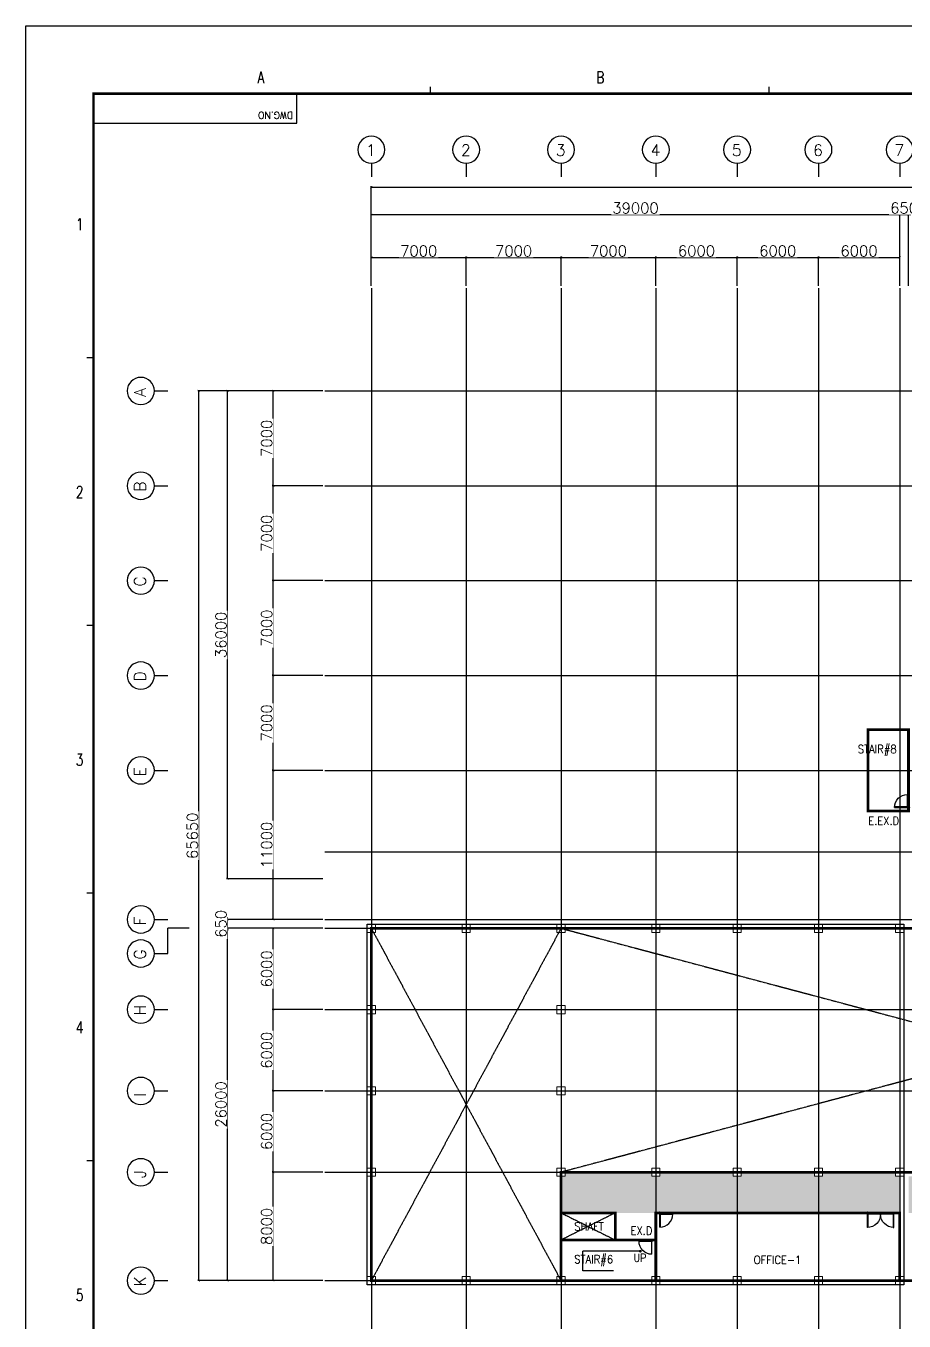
# Model space of a CAD drawing. Header units: millimetres. Extents: x -232466 to 860779, y -177975 to 311634.
# Drawn here: x 632621 to 697444, y 43072 to 138640 of the extents above; entities that cross this region are included whole.
import ezdxf
from ezdxf.enums import TextEntityAlignment as Align

# ---------------------------------------------------------------- set-up
doc = ezdxf.new("R2010")
doc.units = ezdxf.units.MM
doc.linetypes.add('AXES', pattern=[50.8, 31.75, -6.35, 6.35, -6.35])
doc.linetypes.add('CENTER', pattern=[2, 1.25, -0.25, 0.25, -0.25])
for name, color, linetype, lineweight in [('0 외형선', 3, 'Continuous', 25), ('COLUMN', 2, 'Continuous', 9), ('TEXT', 7, 'Continuous', 15), ('WALL', 7, 'Continuous', 9)]:
    doc.layers.add(name, color=color, linetype=linetype, lineweight=lineweight)
for name, color, linetype in [('Center Line', 1, 'CENTER'), ('dim', 7, 'Continuous'), ('DOOR', 4, 'Continuous'), ('G', 3, 'Continuous'), ('LED', 7, 'Continuous'), ('SYM', 7, 'Continuous'), ('TITLEBOX', 7, 'Continuous')]:
    doc.layers.add(name, color=color, linetype=linetype)
doc.styles.add('ROMAND', font='romand')
doc.styles.add('RomanS', font='romans.shx')
doc.styles.add('TBOX', font='romans.shx')
doc.dimstyles.new('HYUNDAI', dxfattribs={"dimscale": 120, "dimtxt": 3, "dimasz": 3, "dimexe": 1, "dimexo": 2, "dimgap": 1, "dimtad": 1, "dimdec": 0, "dimdsep": 46, "dimtxsty": 'RomanS', "dimcen": 0, "dimclrd": 256, "dimclre": 256, "dimclrt": 3, "dimadec": 0, "dimazin": 0, "dimtfac": 1, "dimtdec": 0, "dimtix": 1, "dimtmove": 2, "dimatfit": 3, "dimfxl": 1, "dimtvp": 1, "dimtolj": 1, "dimarcsym": 0})

# ---------------------------------------------------------------- blocks, each defined once
blk = doc.blocks.new('_ArchTick')
at = {"color": 0, "linetype": 'ByBlock', "const_width": 0.15}
blk.add_lwpolyline([(-0.5, -0.5), (0.5, 0.5)], dxfattribs=at)
blk = doc.blocks.new('*D449')
at = {"layer": 'Defpoints', "color": 0}
for p in [(645386, 111707), (654698, 111707), (654698, 46057)]:
    blk.add_point(p, dxfattribs=at)
at = {"layer": 'dim', "lineweight": -2}
for p, q in [((654538, 111707), (645306, 111707)), ((645386, 46057), (645386, 111707)), ((654538, 46057), (645306, 46057))]:
    blk.add_line(p, q, dxfattribs=at)
at = {"layer": 'dim', "lineweight": -2, "xscale": 160, "yscale": 160, "zscale": 160}
for p, rotation in [((645386, 111707), 90), ((645386, 46057), 270)]:
    blk.add_blockref('_ArchTick', p, dxfattribs=dict(at, rotation=rotation))
at = {"layer": 'dim', "color": 0, "insert": (644906, 78882), "char_height": 800, "attachment_point": 5, "rotation": 90, "style": 'RomanS', "bg_fill": 3, "box_fill_scale": 1.1, "bg_fill_color": 257, "bg_fill_transparency": 0}
blk.add_mtext('\\A1;65650', dxfattribs=at)
blk = doc.blocks.new('*D450')
at = {"layer": 'Defpoints', "color": 0}
for p in [(647498, 111707), (654698, 111707), (654698, 75707)]:
    blk.add_point(p, dxfattribs=at)
at = {"layer": 'dim', "lineweight": -2}
for p, q in [((654538, 111707), (647418, 111707)), ((647498, 75707), (647498, 111707)), ((654538, 75707), (647418, 75707))]:
    blk.add_line(p, q, dxfattribs=at)
at = {"layer": 'dim', "lineweight": -2, "xscale": 160, "yscale": 160, "zscale": 160}
for p, rotation in [((647498, 111707), 90), ((647498, 75707), 270)]:
    blk.add_blockref('_ArchTick', p, dxfattribs=dict(at, rotation=rotation))
at = {"layer": 'dim', "color": 0, "insert": (647018, 93707), "char_height": 800, "attachment_point": 5, "rotation": 90, "style": 'RomanS', "bg_fill": 3, "box_fill_scale": 1.1, "bg_fill_color": 257, "bg_fill_transparency": 0}
blk.add_mtext('\\A1;36000', dxfattribs=at)
blk = doc.blocks.new('*D451')
at = {"layer": 'Defpoints', "color": 0}
for p in [(665119, 121556), (658119, 119293), (665119, 119293)]:
    blk.add_point(p, dxfattribs=at)
at = {"layer": 'dim', "lineweight": -2}
for p, q in [((658119, 119453), (658119, 121636)), ((658119, 121556), (665119, 121556)), ((665119, 119453), (665119, 121636))]:
    blk.add_line(p, q, dxfattribs=at)
at = {"layer": 'dim', "lineweight": -2, "xscale": 160, "yscale": 160, "zscale": 160, "rotation": 180}
blk.add_blockref('_ArchTick', (658119, 121556), dxfattribs=at)
at = {"layer": 'dim', "lineweight": -2, "xscale": 160, "yscale": 160, "zscale": 160}
blk.add_blockref('_ArchTick', (665119, 121556), dxfattribs=at)
at = {"layer": 'dim', "color": 0, "insert": (661619, 122036), "char_height": 800, "attachment_point": 5, "style": 'RomanS', "bg_fill": 3, "box_fill_scale": 1.1, "bg_fill_color": 257, "bg_fill_transparency": 0}
blk.add_mtext('\\A1;\\H0.025x;\\H40x;7000', dxfattribs=at)
blk = doc.blocks.new('주열')
at = {"layer": 'SYM'}
blk.add_line((0, 600), (0, 0), dxfattribs=at)
blk.add_circle((0, 1200), 600, dxfattribs=at)
blk = doc.blocks.new('*D452')
at = {"layer": 'Defpoints', "color": 0}
for p in [(798419, 126737), (658119, 119293), (798419, 119293)]:
    blk.add_point(p, dxfattribs=at)
at = {"layer": 'dim', "lineweight": -2}
for p, q in [((658119, 119453), (658119, 126817)), ((658119, 126737), (798419, 126737)), ((798419, 119453), (798419, 126817))]:
    blk.add_line(p, q, dxfattribs=at)
at = {"layer": 'dim', "lineweight": -2, "xscale": 160, "yscale": 160, "zscale": 160, "rotation": 180}
blk.add_blockref('_ArchTick', (658119, 126737), dxfattribs=at)
at = {"layer": 'dim', "lineweight": -2, "xscale": 160, "yscale": 160, "zscale": 160}
blk.add_blockref('_ArchTick', (798419, 126737), dxfattribs=at)
at = {"layer": 'dim', "color": 0, "insert": (728269, 127217), "char_height": 800, "attachment_point": 5, "style": 'RomanS', "bg_fill": 3, "box_fill_scale": 1.1, "bg_fill_color": 257, "bg_fill_transparency": 0}
blk.add_mtext('\\A1;140300', dxfattribs=at)
blk = doc.blocks.new('*D453')
at = {"layer": 'Defpoints', "color": 0}
for p in [(697119, 124719), (658119, 119293), (697119, 119293)]:
    blk.add_point(p, dxfattribs=at)
at = {"layer": 'dim', "lineweight": -2}
for p, q in [((658119, 119453), (658119, 124799)), ((658119, 124719), (697119, 124719)), ((697119, 119453), (697119, 124799))]:
    blk.add_line(p, q, dxfattribs=at)
at = {"layer": 'dim', "lineweight": -2, "xscale": 160, "yscale": 160, "zscale": 160, "rotation": 180}
blk.add_blockref('_ArchTick', (658119, 124719), dxfattribs=at)
at = {"layer": 'dim', "lineweight": -2, "xscale": 160, "yscale": 160, "zscale": 160}
blk.add_blockref('_ArchTick', (697119, 124719), dxfattribs=at)
at = {"layer": 'dim', "color": 0, "insert": (677619, 125199), "char_height": 800, "attachment_point": 5, "style": 'RomanS', "bg_fill": 3, "box_fill_scale": 1.1, "bg_fill_color": 257, "bg_fill_transparency": 0}
blk.add_mtext('\\A1;39000', dxfattribs=at)
blk = doc.blocks.new('*D454')
at = {"layer": 'Defpoints', "color": 0}
for p in [(647498, 72057), (654698, 72057), (654698, 46057)]:
    blk.add_point(p, dxfattribs=at)
at = {"layer": 'dim', "lineweight": -2}
for p, q in [((654538, 72057), (647418, 72057)), ((647498, 46057), (647498, 72057)), ((654538, 46057), (647418, 46057))]:
    blk.add_line(p, q, dxfattribs=at)
at = {"layer": 'dim', "lineweight": -2, "xscale": 160, "yscale": 160, "zscale": 160}
for p, rotation in [((647498, 72057), 90), ((647498, 46057), 270)]:
    blk.add_blockref('_ArchTick', p, dxfattribs=dict(at, rotation=rotation))
at = {"layer": 'dim', "color": 0, "insert": (647018, 59057), "char_height": 800, "attachment_point": 5, "rotation": 90, "style": 'RomanS', "bg_fill": 3, "box_fill_scale": 1.1, "bg_fill_color": 257, "bg_fill_transparency": 0}
blk.add_mtext('\\A1;26000', dxfattribs=at)
blk = doc.blocks.new('*D455')
at = {"layer": 'Defpoints', "color": 0}
for p in [(650879, 111707), (654698, 111707), (654698, 104707)]:
    blk.add_point(p, dxfattribs=at)
at = {"layer": 'dim', "lineweight": -2}
for p, q in [((654538, 111707), (650799, 111707)), ((650879, 104707), (650879, 111707)), ((654538, 104707), (650799, 104707))]:
    blk.add_line(p, q, dxfattribs=at)
at = {"layer": 'dim', "lineweight": -2, "xscale": 160, "yscale": 160, "zscale": 160}
for p, rotation in [((650879, 111707), 90), ((650879, 104707), 270)]:
    blk.add_blockref('_ArchTick', p, dxfattribs=dict(at, rotation=rotation))
at = {"layer": 'dim', "color": 0, "insert": (650399, 108207), "char_height": 800, "attachment_point": 5, "rotation": 90, "style": 'RomanS', "bg_fill": 3, "box_fill_scale": 1.1, "bg_fill_color": 257, "bg_fill_transparency": 0}
blk.add_mtext('\\A1;7000', dxfattribs=at)
blk = doc.blocks.new('*D456')
at = {"layer": 'Defpoints', "color": 0}
for p in [(650879, 104707), (654698, 104707), (654698, 97707)]:
    blk.add_point(p, dxfattribs=at)
at = {"layer": 'dim', "lineweight": -2}
for p, q in [((654538, 104707), (650799, 104707)), ((650879, 97707), (650879, 104707)), ((654538, 97707), (650799, 97707))]:
    blk.add_line(p, q, dxfattribs=at)
at = {"layer": 'dim', "lineweight": -2, "xscale": 160, "yscale": 160, "zscale": 160}
for p, rotation in [((650879, 104707), 90), ((650879, 97707), 270)]:
    blk.add_blockref('_ArchTick', p, dxfattribs=dict(at, rotation=rotation))
at = {"layer": 'dim', "color": 0, "insert": (650399, 101207), "char_height": 800, "attachment_point": 5, "rotation": 90, "style": 'RomanS', "bg_fill": 3, "box_fill_scale": 1.1, "bg_fill_color": 257, "bg_fill_transparency": 0}
blk.add_mtext('\\A1;7000', dxfattribs=at)
blk = doc.blocks.new('*D457')
at = {"layer": 'Defpoints', "color": 0}
for p in [(650879, 97707), (654698, 97707), (654698, 90707)]:
    blk.add_point(p, dxfattribs=at)
at = {"layer": 'dim', "lineweight": -2}
for p, q in [((654538, 97707), (650799, 97707)), ((650879, 90707), (650879, 97707)), ((654538, 90707), (650799, 90707))]:
    blk.add_line(p, q, dxfattribs=at)
at = {"layer": 'dim', "lineweight": -2, "xscale": 160, "yscale": 160, "zscale": 160}
for p, rotation in [((650879, 97707), 90), ((650879, 90707), 270)]:
    blk.add_blockref('_ArchTick', p, dxfattribs=dict(at, rotation=rotation))
at = {"layer": 'dim', "color": 0, "insert": (650399, 94207), "char_height": 800, "attachment_point": 5, "rotation": 90, "style": 'RomanS', "bg_fill": 3, "box_fill_scale": 1.1, "bg_fill_color": 257, "bg_fill_transparency": 0}
blk.add_mtext('\\A1;7000', dxfattribs=at)
blk = doc.blocks.new('*D458')
at = {"layer": 'Defpoints', "color": 0}
for p in [(650879, 90707), (654698, 90707), (654698, 83707)]:
    blk.add_point(p, dxfattribs=at)
at = {"layer": 'dim', "lineweight": -2}
for p, q in [((654538, 90707), (650799, 90707)), ((650879, 83707), (650879, 90707)), ((654538, 83707), (650799, 83707))]:
    blk.add_line(p, q, dxfattribs=at)
at = {"layer": 'dim', "lineweight": -2, "xscale": 160, "yscale": 160, "zscale": 160}
for p, rotation in [((650879, 90707), 90), ((650879, 83707), 270)]:
    blk.add_blockref('_ArchTick', p, dxfattribs=dict(at, rotation=rotation))
at = {"layer": 'dim', "color": 0, "insert": (650399, 87207), "char_height": 800, "attachment_point": 5, "rotation": 90, "style": 'RomanS', "bg_fill": 3, "box_fill_scale": 1.1, "bg_fill_color": 257, "bg_fill_transparency": 0}
blk.add_mtext('\\A1;7000', dxfattribs=at)
blk = doc.blocks.new('*D459')
at = {"layer": 'Defpoints', "color": 0}
for p in [(672119, 121556), (665119, 119293), (672119, 119293)]:
    blk.add_point(p, dxfattribs=at)
at = {"layer": 'dim', "lineweight": -2}
for p, q in [((665119, 119453), (665119, 121636)), ((665119, 121556), (672119, 121556)), ((672119, 119453), (672119, 121636))]:
    blk.add_line(p, q, dxfattribs=at)
at = {"layer": 'dim', "lineweight": -2, "xscale": 160, "yscale": 160, "zscale": 160, "rotation": 180}
blk.add_blockref('_ArchTick', (665119, 121556), dxfattribs=at)
at = {"layer": 'dim', "lineweight": -2, "xscale": 160, "yscale": 160, "zscale": 160}
blk.add_blockref('_ArchTick', (672119, 121556), dxfattribs=at)
at = {"layer": 'dim', "color": 0, "insert": (668619, 122036), "char_height": 800, "attachment_point": 5, "style": 'RomanS', "bg_fill": 3, "box_fill_scale": 1.1, "bg_fill_color": 257, "bg_fill_transparency": 0}
blk.add_mtext('\\A1;\\H0.025x;\\H40x;7000', dxfattribs=at)
blk = doc.blocks.new('*D460')
at = {"layer": 'Defpoints', "color": 0}
for p in [(679119, 121556), (672119, 119293), (679119, 119293)]:
    blk.add_point(p, dxfattribs=at)
at = {"layer": 'dim', "lineweight": -2}
for p, q in [((672119, 119453), (672119, 121636)), ((672119, 121556), (679119, 121556)), ((679119, 119453), (679119, 121636))]:
    blk.add_line(p, q, dxfattribs=at)
at = {"layer": 'dim', "lineweight": -2, "xscale": 160, "yscale": 160, "zscale": 160, "rotation": 180}
blk.add_blockref('_ArchTick', (672119, 121556), dxfattribs=at)
at = {"layer": 'dim', "lineweight": -2, "xscale": 160, "yscale": 160, "zscale": 160}
blk.add_blockref('_ArchTick', (679119, 121556), dxfattribs=at)
at = {"layer": 'dim', "color": 0, "insert": (675619, 122036), "char_height": 800, "attachment_point": 5, "style": 'RomanS', "bg_fill": 3, "box_fill_scale": 1.1, "bg_fill_color": 257, "bg_fill_transparency": 0}
blk.add_mtext('\\A1;\\H0.025x;\\H40x;7000', dxfattribs=at)
blk = doc.blocks.new('*D461')
at = {"layer": 'Defpoints', "color": 0}
for p in [(685119, 121556), (679119, 119293), (685119, 119293)]:
    blk.add_point(p, dxfattribs=at)
at = {"layer": 'dim', "lineweight": -2}
for p, q in [((679119, 119453), (679119, 121636)), ((679119, 121556), (685119, 121556)), ((685119, 119453), (685119, 121636))]:
    blk.add_line(p, q, dxfattribs=at)
at = {"layer": 'dim', "lineweight": -2, "xscale": 160, "yscale": 160, "zscale": 160, "rotation": 180}
blk.add_blockref('_ArchTick', (679119, 121556), dxfattribs=at)
at = {"layer": 'dim', "lineweight": -2, "xscale": 160, "yscale": 160, "zscale": 160}
blk.add_blockref('_ArchTick', (685119, 121556), dxfattribs=at)
at = {"layer": 'dim', "color": 0, "insert": (682119, 122036), "char_height": 800, "attachment_point": 5, "style": 'RomanS', "bg_fill": 3, "box_fill_scale": 1.1, "bg_fill_color": 257, "bg_fill_transparency": 0}
blk.add_mtext('\\A1;\\H0.025x;\\H40x;6000', dxfattribs=at)
blk = doc.blocks.new('*D462')
at = {"layer": 'Defpoints', "color": 0}
for p in [(691119, 121556), (685119, 119293), (691119, 119293)]:
    blk.add_point(p, dxfattribs=at)
at = {"layer": 'dim', "lineweight": -2}
for p, q in [((685119, 119453), (685119, 121636)), ((685119, 121556), (691119, 121556)), ((691119, 119453), (691119, 121636))]:
    blk.add_line(p, q, dxfattribs=at)
at = {"layer": 'dim', "lineweight": -2, "xscale": 160, "yscale": 160, "zscale": 160, "rotation": 180}
blk.add_blockref('_ArchTick', (685119, 121556), dxfattribs=at)
at = {"layer": 'dim', "lineweight": -2, "xscale": 160, "yscale": 160, "zscale": 160}
blk.add_blockref('_ArchTick', (691119, 121556), dxfattribs=at)
at = {"layer": 'dim', "color": 0, "insert": (688119, 122036), "char_height": 800, "attachment_point": 5, "style": 'RomanS', "bg_fill": 3, "box_fill_scale": 1.1, "bg_fill_color": 257, "bg_fill_transparency": 0}
blk.add_mtext('\\A1;\\H0.025x;\\H40x;6000', dxfattribs=at)
blk = doc.blocks.new('*D463')
at = {"layer": 'Defpoints', "color": 0}
for p in [(697119, 121556), (691119, 119293), (697119, 119293)]:
    blk.add_point(p, dxfattribs=at)
at = {"layer": 'dim', "lineweight": -2}
for p, q in [((691119, 119453), (691119, 121636)), ((691119, 121556), (697119, 121556)), ((697119, 119453), (697119, 121636))]:
    blk.add_line(p, q, dxfattribs=at)
at = {"layer": 'dim', "lineweight": -2, "xscale": 160, "yscale": 160, "zscale": 160, "rotation": 180}
blk.add_blockref('_ArchTick', (691119, 121556), dxfattribs=at)
at = {"layer": 'dim', "lineweight": -2, "xscale": 160, "yscale": 160, "zscale": 160}
blk.add_blockref('_ArchTick', (697119, 121556), dxfattribs=at)
at = {"layer": 'dim', "color": 0, "insert": (694119, 122036), "char_height": 800, "attachment_point": 5, "style": 'RomanS', "bg_fill": 3, "box_fill_scale": 1.1, "bg_fill_color": 257, "bg_fill_transparency": 0}
blk.add_mtext('\\A1;\\H0.025x;\\H40x;6000', dxfattribs=at)
blk = doc.blocks.new('*D464')
at = {"layer": 'Defpoints', "color": 0}
for p in [(697119, 119293), (697769, 119293)]:
    blk.add_point(p, dxfattribs=at)
at = {"layer": 'dim', "lineweight": -2}
for p, q in [((697119, 124719), (696959, 124719)), ((697119, 119453), (697119, 124799)), ((697119, 124719), (697769, 124719)), ((697769, 119453), (697769, 124799)), ((697769, 124719), (697929, 124719))]:
    blk.add_line(p, q, dxfattribs=at)
at = {"layer": 'dim', "lineweight": -2, "xscale": 160, "yscale": 160, "zscale": 160}
blk.add_blockref('_ArchTick', (697119, 124719), dxfattribs=at)
at = {"layer": 'dim', "lineweight": -2, "xscale": 160, "yscale": 160, "zscale": 160, "rotation": 180}
blk.add_blockref('_ArchTick', (697769, 124719), dxfattribs=at)
at = {"layer": 'dim', "color": 0, "insert": (697444, 125199), "char_height": 800, "attachment_point": 5, "style": 'RomanS', "bg_fill": 3, "box_fill_scale": 1.1, "bg_fill_color": 257, "bg_fill_transparency": 0}
blk.add_mtext('\\A1;650', dxfattribs=at)
at = {"layer": 'Defpoints', "color": 0}
blk.add_point((697769, 124719), dxfattribs=at)
blk = doc.blocks.new('*D509')
at = {"layer": 'Defpoints', "color": 0}
for p in [(654698, 72707), (654698, 72057)]:
    blk.add_point(p, dxfattribs=at)
at = {"layer": 'dim', "lineweight": -2}
for p, q in [((654538, 72707), (647418, 72707)), ((647498, 72707), (647498, 72867)), ((647498, 72057), (647498, 72707)), ((654538, 72057), (647418, 72057)), ((647498, 72057), (647498, 71897))]:
    blk.add_line(p, q, dxfattribs=at)
at = {"layer": 'dim', "lineweight": -2, "xscale": 160, "yscale": 160, "zscale": 160}
for p, rotation in [((647498, 72707), 270), ((647498, 72057), 90)]:
    blk.add_blockref('_ArchTick', p, dxfattribs=dict(at, rotation=rotation))
at = {"layer": 'dim', "color": 0, "insert": (647018, 72382), "char_height": 800, "attachment_point": 5, "rotation": 90, "style": 'RomanS', "bg_fill": 3, "box_fill_scale": 1.1, "bg_fill_color": 257, "bg_fill_transparency": 0}
blk.add_mtext('\\A1;650', dxfattribs=at)
at = {"layer": 'Defpoints', "color": 0}
blk.add_point((647498, 72707), dxfattribs=at)
blk = doc.blocks.new('*D510')
at = {"layer": 'Defpoints', "color": 0}
for p in [(650879, 83707), (654698, 83707), (654698, 72707)]:
    blk.add_point(p, dxfattribs=at)
at = {"layer": 'dim', "lineweight": -2}
for p, q in [((654538, 83707), (650799, 83707)), ((650879, 72707), (650879, 83707)), ((654538, 72707), (650799, 72707))]:
    blk.add_line(p, q, dxfattribs=at)
at = {"layer": 'dim', "lineweight": -2, "xscale": 160, "yscale": 160, "zscale": 160}
for p, rotation in [((650879, 83707), 90), ((650879, 72707), 270)]:
    blk.add_blockref('_ArchTick', p, dxfattribs=dict(at, rotation=rotation))
at = {"layer": 'dim', "color": 0, "insert": (650399, 78207), "char_height": 800, "attachment_point": 5, "rotation": 90, "style": 'RomanS', "bg_fill": 3, "box_fill_scale": 1.1, "bg_fill_color": 257, "bg_fill_transparency": 0}
blk.add_mtext('\\A1;11000', dxfattribs=at)
blk = doc.blocks.new('*D511')
at = {"layer": 'Defpoints', "color": 0}
for p in [(650879, 72057), (654698, 72057), (654698, 66057)]:
    blk.add_point(p, dxfattribs=at)
at = {"layer": 'dim', "lineweight": -2}
for p, q in [((654538, 72057), (650799, 72057)), ((650879, 66057), (650879, 72057)), ((654538, 66057), (650799, 66057))]:
    blk.add_line(p, q, dxfattribs=at)
at = {"layer": 'dim', "lineweight": -2, "xscale": 160, "yscale": 160, "zscale": 160}
for p, rotation in [((650879, 72057), 90), ((650879, 66057), 270)]:
    blk.add_blockref('_ArchTick', p, dxfattribs=dict(at, rotation=rotation))
at = {"layer": 'dim', "color": 0, "insert": (650399, 69057), "char_height": 800, "attachment_point": 5, "rotation": 90, "style": 'RomanS', "bg_fill": 3, "box_fill_scale": 1.1, "bg_fill_color": 257, "bg_fill_transparency": 0}
blk.add_mtext('\\A1;6000', dxfattribs=at)
blk = doc.blocks.new('*D512')
at = {"layer": 'Defpoints', "color": 0}
for p in [(650879, 66057), (654698, 66057), (654698, 60057)]:
    blk.add_point(p, dxfattribs=at)
at = {"layer": 'dim', "lineweight": -2}
for p, q in [((654538, 66057), (650799, 66057)), ((650879, 60057), (650879, 66057)), ((654538, 60057), (650799, 60057))]:
    blk.add_line(p, q, dxfattribs=at)
at = {"layer": 'dim', "lineweight": -2, "xscale": 160, "yscale": 160, "zscale": 160}
for p, rotation in [((650879, 66057), 90), ((650879, 60057), 270)]:
    blk.add_blockref('_ArchTick', p, dxfattribs=dict(at, rotation=rotation))
at = {"layer": 'dim', "color": 0, "insert": (650399, 63057), "char_height": 800, "attachment_point": 5, "rotation": 90, "style": 'RomanS', "bg_fill": 3, "box_fill_scale": 1.1, "bg_fill_color": 257, "bg_fill_transparency": 0}
blk.add_mtext('\\A1;6000', dxfattribs=at)
blk = doc.blocks.new('*D513')
at = {"layer": 'Defpoints', "color": 0}
for p in [(650879, 60057), (654698, 60057), (654698, 54057)]:
    blk.add_point(p, dxfattribs=at)
at = {"layer": 'dim', "lineweight": -2}
for p, q in [((654538, 60057), (650799, 60057)), ((650879, 54057), (650879, 60057)), ((654538, 54057), (650799, 54057))]:
    blk.add_line(p, q, dxfattribs=at)
at = {"layer": 'dim', "lineweight": -2, "xscale": 160, "yscale": 160, "zscale": 160}
for p, rotation in [((650879, 60057), 90), ((650879, 54057), 270)]:
    blk.add_blockref('_ArchTick', p, dxfattribs=dict(at, rotation=rotation))
at = {"layer": 'dim', "color": 0, "insert": (650399, 57057), "char_height": 800, "attachment_point": 5, "rotation": 90, "style": 'RomanS', "bg_fill": 3, "box_fill_scale": 1.1, "bg_fill_color": 257, "bg_fill_transparency": 0}
blk.add_mtext('\\A1;6000', dxfattribs=at)
blk = doc.blocks.new('*D514')
at = {"layer": 'Defpoints', "color": 0}
for p in [(650879, 54057), (654698, 54057), (654698, 46057)]:
    blk.add_point(p, dxfattribs=at)
at = {"layer": 'dim', "lineweight": -2}
for p, q in [((654538, 54057), (650799, 54057)), ((650879, 46057), (650879, 54057)), ((654538, 46057), (650799, 46057))]:
    blk.add_line(p, q, dxfattribs=at)
at = {"layer": 'dim', "lineweight": -2, "xscale": 160, "yscale": 160, "zscale": 160}
for p, rotation in [((650879, 54057), 90), ((650879, 46057), 270)]:
    blk.add_blockref('_ArchTick', p, dxfattribs=dict(at, rotation=rotation))
at = {"layer": 'dim', "color": 0, "insert": (650399, 50057), "char_height": 800, "attachment_point": 5, "rotation": 90, "style": 'RomanS', "bg_fill": 3, "box_fill_scale": 1.1, "bg_fill_color": 257, "bg_fill_transparency": 0}
blk.add_mtext('\\A1;8000', dxfattribs=at)
blk = doc.blocks.new('column600')
at = {"layer": 'COLUMN', "linetype": 'Continuous'}
blk.add_lwpolyline([(-300, -300), (300, -300), (300, 300), (-300, 300)], close=True, dxfattribs=at)
blk = doc.blocks.new('SD1')
at = {"color": 8}
for p, q in [((-55, 200), (-975, 200)), ((-955, 155), (-45, 155))]:
    blk.add_line(p, q, dxfattribs=at)
for points in [[(-25, 1150), (-25, 200), (-55, 200), (-55, 1150)], [(-1000, 180), (-1000, 200), (-975, 200), (-975, 155), (-955, 155), (-955, 95), (-975, 50), (-1000, 50), (-1000, 70)], [(0, 180), (0, 200), (-25, 200), (-25, 155), (-45, 155), (-45, 95), (-25, 50), (0, 50), (0, 70)]]:
    blk.add_lwpolyline(points)
blk.add_arc((-25, 200), 950, 90, 180)
blk = doc.blocks.new('D2000')
at = {"color": 8}
for p, q in [((-45, -45), (-45, -1955)), ((0, -1935), (0, -65))]:
    blk.add_line(p, q, dxfattribs=at)
for points in [[(-25, 0), (0, 0), (0, -25), (-45, -25), (-45, -45), (-105, -45), (-150, -25), (-150, 0), (-130, 0)], [(975, -25), (0, -25), (0, -65), (975, -65), (975, -25)], [(-25, -2000), (0, -2000), (0, -1975), (-45, -1975), (-45, -1955), (-105, -1955), (-150, -1975), (-150, -2000), (-130, -2000)], [(975, -1975), (0, -1975), (0, -1935), (975, -1935), (975, -1975)]]:
    blk.add_lwpolyline(points)
at = {"ltscale": 0.2}
for centre, start, end in [((0, -25), 270, 0), ((0, -1975), 0, 90)]:
    blk.add_arc(centre, 975, start, end, dxfattribs=at)

msp = doc.modelspace()

# ---------------------------------------------------------------- hatches: boundary and pattern name
at = {"layer": 'WALL'}
h = msp.add_hatch(dxfattribs=at)
h.set_pattern_fill('DOTS', color=0, scale=250)
h.set_pattern_definition([(0, (-105792.92, -3924.74), (198.4375, 396.875), [0, -396.875])])
h.paths.add_polyline_path([(672119.4, 51056.9), (672119.4, 53756.1), (672419.3, 53756.1), (672419.3, 54056.9), (678819.3, 54056.9), (678819.3, 53756.1), (679119.4, 53756.1), (679119.4, 51056.9)])
h.paths.add_polyline_path([(691119.4, 51056.9), (691119.4, 53756.1), (691419.3, 53756.1), (691419.3, 54056.9), (696819.3, 54056.9), (696819.3, 53756.1), (697119.4, 53756.1), (697119.4, 51056.9), (696661.9, 51056.9), (694751.9, 51056.9)])
h.paths.add_polyline_path([(703769.4, 51056.9), (703769.4, 53756.1), (704069.3, 53756.1), (704069.3, 54056.9), (709469.3, 54056.9), (709469.3, 53756.1), (709769.4, 53756.1), (709769.4, 51056.9)])
h.paths.add_polyline_path([(685119.4, 51056.9), (685119.4, 53756.1), (685419.3, 53756.1), (685419.3, 54056.9), (690819.3, 54056.9), (690819.3, 53756.1), (691119.4, 53756.1), (691119.4, 51056.9)])
h.paths.add_polyline_path([(721769.4, 51056.9), (721769.4, 53756.1), (722069.3, 53756.1), (722069.3, 54056.9), (727469.3, 54056.9), (727469.3, 53756.1), (727769.4, 53756.1), (727769.4, 51056.9)])
h.paths.add_polyline_path([(709769.4, 51056.9), (709769.4, 53756.1), (710069.3, 53756.1), (710069.3, 54056.9), (715469.3, 54056.9), (715469.3, 53756.1), (715769.4, 53756.1), (715769.4, 51056.9), (710992.9, 51056.9), (710082.1, 51056.9), (709769.4, 51056.9)])
h.paths.add_polyline_path([(727769.4, 51056.9), (727769.4, 53756.1), (728069.3, 53756.1), (728069.3, 54056.9), (733469.3, 54056.9), (733469.3, 53756.1), (733769.4, 53756.1), (733769.4, 51056.9), (733311.8, 51056.9), (731401.8, 51056.9)])
h.paths.add_polyline_path([(679119.4, 51056.9), (679119.4, 53756.1), (679419.3, 53756.1), (679419.3, 54056.9), (684819.3, 54056.9), (684819.3, 53756.1), (685119.4, 53756.1), (685119.4, 51056.9), (680343, 51056.9), (679432.1, 51056.9)])
h.paths.add_polyline_path([(697769.4, 51056.9), (697769.4, 53756.1), (698069.3, 53756.1), (698069.3, 54056.9), (703469.3, 54056.9), (703469.3, 53756.1), (703769.4, 53756.1), (703769.4, 51056.9), (702042.4, 51056.9), (701132.4, 51056.9), (700288.9, 51056.9), (699378.9, 51056.9), (697769.4, 51056.9)])
h.paths.add_polyline_path([(715769.4, 51056.9), (715769.4, 53756.1), (716069.3, 53756.1), (716069.3, 54056.9), (721469.3, 54056.9), (721469.3, 53756.1), (721769.4, 53756.1), (721769.4, 51056.9)])
h.paths.add_polyline_path([(733769.4, 51056.9), (733769.4, 53756.1), (734069.3, 53756.1), (734069.3, 54056.9), (739469.3, 54056.9), (739469.3, 53756.1), (739769.4, 53756.1), (739769.4, 53468.4), (739769.4, 51555.8), (739769.4, 51056.9)])
h.paths.add_polyline_path([(737638, 52972.3), (737638, 52072.3), (739558, 52072.3), (739558, 52972.3)], flags=24)
h.paths.add_polyline_path([(710002.6, 52940.4), (710002.6, 52040.4), (719914.6, 52040.4), (719914.6, 52940.4)], flags=24)
h.paths.add_polyline_path([(697707, 52940.4), (697707, 52040.4), (707214, 52040.4), (707214, 52940.4)], flags=24)
h = msp.add_hatch(dxfattribs=at)
h.set_pattern_fill('DOTS', color=0, scale=250)
h.set_pattern_definition([(0, (-8000, 0), (198.4375, 396.875), [0, -396.875])])
h.paths.add_polyline_path([(655982.5, 51198), (655982.5, 50298), (657902.5, 50298), (657902.5, 51198)], flags=24)

# ---------------------------------------------------------------- linework, layer by layer
for p, q in [((643103.7, 70195), (643103.7, 72056.9)), ((677971.8, 48227.8), (673732.6, 48227.8)), ((673732.6, 46782.8), (673732.6, 48227.8)), ((675991.8, 46782.8), (673732.6, 46782.8))]:
    msp.add_line(p, q)
msp.add_lwpolyline([(657819.3, 72356.1), (697419.3, 72356.1), (697419.3, 45756.1), (657819.3, 45756.1)], close=True)
msp.add_lwpolyline([(675991.8, 46782.8, 0, 160, 0), (675511.8, 46782.8, 0, 0, 0), (675991.8, 46782.8, 0, 0, 0)], format="xyseb")
at = {"layer": '0 외형선', "linetype": 'Continuous', "const_width": 200}
for points in [[(694769.4, 80706.8), (694769.4, 86706.8), (697769.4, 86706.8), (697769.4, 80706.8)], [(658119.4, 72057.7), (739769.4, 72058.6), (739769.4, 46056.9), (658119.4, 46057.7)], [(672119.4, 54056.9), (739769.4, 54056.9), (739769.4, 46056.9), (672119.4, 46057.6)], [(672119.4, 51056.3), (676119.4, 51056.3), (676119.3, 49056.1), (672119.4, 49056.9)], [(679119.4, 51056.3), (697119.4, 51056.3), (697119.4, 46056.7), (679119.3, 46055.5)], [(672119.4, 49057.5), (679118.7, 49057.5), (679119.4, 46056.7), (672119.4, 46057.5)]]:
    msp.add_lwpolyline(points, close=True, dxfattribs=at)
at = {"layer": 'Center Line', "linetype": 'AXES'}
for p, q in [((658119.4, 119292.5), (658119.4, 36118.4)), ((672124.2, 72056.1), (658119.4, 46057.7)), ((658119.4, 72056.1), (672119.4, 46057.6)), ((672119.4, 72056.1), (739769.4, 54056.9)), ((739769.4, 72056.1), (672119.4, 54056.9)), ((672119.4, 51056.3), (676118.7, 49056.9)), ((676119.4, 51056.3), (672119.4, 49056.9))]:
    msp.add_line(p, q, dxfattribs=at)
at = {"layer": 'LED', "const_width": 100}
msp.add_lwpolyline([(677960.4, 48276.5, -1), (677983.2, 48179.2, -1)], format="xyb", close=True, dxfattribs=at)
at = {"layer": 'TITLEBOX', "color": 4, "linetype": 'Continuous'}
for p, q in [((662496.3, 133640.2), (662496.3, 134140.2)), ((662496.3, 133640.2), (662496.3, 134140.2)), ((687496.3, 133640.2), (687496.3, 134140.2)), ((687496.3, 133640.2), (687496.3, 134140.2)), ((637621.3, 114140.2), (637121.3, 114140.2)), ((637621.3, 94390.2), (637121.3, 94390.2)), ((637621.3, 74640.2), (637121.3, 74640.2)), ((637621.3, 54890.2), (637121.3, 54890.2))]:
    msp.add_line(p, q, dxfattribs=at)
at = {"layer": 'TITLEBOX', "color": 7}
msp.add_lwpolyline([(632621.3, 138640.2), (842871.3, 138640.2), (842871.3, -9859.8), (632621.3, -9859.8)], close=True, dxfattribs=at)
at = {"layer": 'TITLEBOX', "color": 4, "const_width": 175}
msp.add_lwpolyline([(637621.3, 133640.2), (837686.3, 133640.2), (837686.3, -4088.4), (637621.3, -4088.4)], close=True, dxfattribs=at)
at = {"layer": 'TITLEBOX'}
msp.add_lwpolyline([(637621.3, 131475.4), (652621.3, 131475.4), (652621.3, 133640.2)], dxfattribs=at)

# ---------------------------------------------------------------- block references
at = {"layer": 'COLUMN', "linetype": 'Continuous'}
for p in [(658119.3, 72056.1), (665119.3, 72056.1), (672119.3, 72056.1), (679119.3, 72056.1), (685119.3, 72056.1), (691119.3, 72056.1), (697119.3, 72056.1), (658119.3, 66056.1), (672119.3, 66056.1), (658119.3, 60056.1), (672119.3, 60056.1), (658119.3, 54056.1), (672119.3, 54056.1), (679119.3, 54056.1), (685119.3, 54056.1), (691119.3, 54056.1), (697119.3, 54056.1), (658119.3, 46056.1), (665119.3, 46056.1), (672119.3, 46056.1), (679119.3, 46056.1), (685119.3, 46056.1), (691119.3, 46056.1), (697119.3, 46056.1)]:
    msp.add_blockref('column600', p, dxfattribs=at)
at = {"layer": 'DOOR', "xscale": -1}
for name, p, rotation in [('SD1', (697885, 80952.3), 89.99999999999962), ('D2000', (694706.9, 50952.2), 89.99999999999959), ('SD1', (678853.7, 49152.5), 180)]:
    msp.add_blockref(name, p, dxfattribs=dict(at, rotation=rotation))
at = {"layer": 'DOOR', "rotation": 180}
msp.add_blockref('SD1', (679387.5, 51151), dxfattribs=at)
at = {"layer": 'SYM', "xscale": -1.666666666666667, "yscale": 1.666666666666667, "zscale": 1.666666666666667}
for p, rotation in [((658119.4, 127504.4), 359.9999999999999), ((643103.7, 111706.9), 89.9999999999995), ((643103.7, 104706.9), 89.99999999999947), ((643103.7, 97706.9), 89.99999999999947), ((643103.7, 90706.9), 89.99999999999947), ((643103.7, 83706.9), 89.99999999999947), ((643103.7, 72706.9), 89.9999999999995), ((643103.7, 70195), 89.99999999999947), ((643103.7, 66056.9), 89.9999999999995), ((643103.7, 60056.9), 89.9999999999995), ((643103.7, 54056.9), 89.9999999999995), ((643103.7, 46056.9), 89.9999999999995)]:
    msp.add_blockref('주열', p, dxfattribs=dict(at, rotation=rotation))

# ---------------------------------------------------------------- texts
at = {"layer": 'G', "color": 3, "style": 'RomanS', "width": 0.9}
for s, p in [('STAIR#8', (695457.7, 85240.7)), ('SHAFT', (674188.7, 50054.1)), ('STAIR#6', (674532.9, 47590.5)), ('OFFICE-1', (688102.9, 47589.8))]:
    msp.add_text(s, height=600, dxfattribs=at).set_placement(p, align=Align.MIDDLE)
at = {"layer": 'SYM', "style": 'ROMAND'}
for s, p in [('1', (657730.4, 129043.9)), ('2', (664730.4, 129043.9)), ('3', (671730.4, 129043.9)), ('4', (678730.4, 129043.9)), ('5', (684730.4, 129043.9)), ('6', (690730.4, 129043.9)), ('7', (696730.4, 129043.9))]:
    msp.add_text(s, height=840.9, dxfattribs=at).set_placement(p)
for s, p in [('A', (641464, 111267.3)), ('B', (641464, 104267.3)), ('C', (641464, 97267.3)), ('D', (641464, 90267.3)), ('E', (641464, 83267.3)), ('F', (641464, 72267.3)), ('G', (641464, 69755.4)), ('H', (641464, 65617.3)), ('I', (641464, 59617.3)), ('J', (641464, 53617.3)), ('K', (641464, 45617.3))]:
    msp.add_text(s, height=840.9, rotation=90, dxfattribs=at).set_placement(p)
at = {"layer": 'TEXT', "color": 7, "style": 'RomanS', "width": 0.9}
for s, p in [('E.EX.D', (695937.7, 79982.4)), ('EX.D', (678059.6, 49743.3))]:
    msp.add_text(s, height=600, dxfattribs=at).set_placement(p, align=Align.MIDDLE)
at = {"layer": 'TEXT', "color": 0, "linetype": 'Continuous', "style": 'RomanS', "width": 0.85}
msp.add_text('UP', height=600, dxfattribs=at).set_placement((677474.2, 47434.1))
at = {"layer": 'TITLEBOX', "color": 4, "linetype": 'Continuous', "style": 'TBOX', "width": 0.75}
for s, p in [('A', (649713.9, 134406.6)), ('B', (674713.9, 134406.6)), ('1', (636306.7, 123557.2)), ('2', (636306.7, 103807.2)), ('3', (636306.7, 84057.2)), ('4', (636306.7, 64307.2)), ('5', (636306.7, 44557.2))]:
    msp.add_text(s, height=875, dxfattribs=at).set_placement(p)
at = {"layer": 'TITLEBOX', "style": 'ROMAND'}
msp.add_text('DWG.NO', height=500, rotation=180, dxfattribs=at).set_placement((652332.6, 132289.8))

# ---------------------------------------------------------------- next in the draw order: dimensions: what is measured, and where the dimension line sits
at = {"layer": 'dim'}
dim = msp.add_linear_dim(base=(665119.4, 121555.6), p1=(658119.4, 119292.5), p2=(665119.4, 119292.5), text='\\H0.025x;\\H40x;<>', dimstyle='HYUNDAI', override={"dimscale": 80, "dimtxt": 10, "dimasz": 2, "dimpost": '\\X', "dimtxsty": 'RomanS', "dimblk1": 'ArchTick', "dimblk2": 'ArchTick', "dimsah": 1, "dimclrt": 0, "dimtfill": 1}, dxfattribs=at)
dim.commit()
dim.dimension.update_dxf_attribs({"geometry": '*D451', "text_midpoint": (661619.4, 122035.6)})
dim = msp.add_linear_dim(base=(645386.1, 111706.9), p1=(654698, 46056.9), p2=(654698, 111706.9), angle=90, dimstyle='HYUNDAI', override={"dimscale": 80, "dimtxt": 10, "dimasz": 2, "dimpost": '\\X', "dimblk1": 'ArchTick', "dimblk2": 'ArchTick', "dimsah": 1, "dimclrt": 0, "dimtfill": 1, "dimtfillclr": 0}, dxfattribs=at)
dim.commit()
dim.dimension.update_dxf_attribs({"geometry": '*D449', "text_midpoint": (644906.1, 78881.9)})

# ---------------------------------------------------------------- next in the draw order: linework, layer by layer
msp.add_line((644667.4, 72056.9), (643103.7, 72056.9))
at = {"layer": 'Center Line', "linetype": 'AXES'}
msp.add_line((654698, 72706.9), (801419.4, 72706.9), dxfattribs=at)

# ---------------------------------------------------------------- next in the draw order: dimensions: what is measured, and where the dimension line sits
at = {"layer": 'dim'}
dim = msp.add_linear_dim(base=(798419.4, 126737.3), p1=(658119.4, 119292.5), p2=(798419.4, 119292.5), dimstyle='HYUNDAI', override={"dimscale": 80, "dimtxt": 10, "dimasz": 2, "dimpost": '\\X', "dimblk1": 'ArchTick', "dimblk2": 'ArchTick', "dimsah": 1, "dimclrt": 0, "dimtfill": 1, "dimtfillclr": 0}, dxfattribs=at)
dim.commit()
dim.dimension.update_dxf_attribs({"geometry": '*D452', "text_midpoint": (728269.4, 127217.3)})
for base, p1, p2, picture, middle in [((647498, 111706.9), (654698, 75706.9), (654698, 111706.9), '*D450', (647018, 93706.9)), ((647498, 72056.9), (654698, 46056.9), (654698, 72056.9), '*D454', (647018, 59056.9))]:
    dim = msp.add_linear_dim(base=base, p1=p1, p2=p2, angle=90, dimstyle='HYUNDAI', override={"dimscale": 80, "dimtxt": 10, "dimasz": 2, "dimpost": '\\X', "dimblk1": 'ArchTick', "dimblk2": 'ArchTick', "dimsah": 1, "dimclrt": 0, "dimtfill": 1, "dimtfillclr": 0}, dxfattribs=at)
    dim.commit()
    dim.dimension.update_dxf_attribs({"geometry": picture, "text_midpoint": middle})

# ---------------------------------------------------------------- next in the draw order: linework, layer by layer
at = {"layer": 'Center Line', "linetype": 'AXES'}
for p, q in [((654698, 111706.9), (801419.4, 111706.9)), ((654698, 72056.9), (801419.4, 72056.9)), ((654698, 66056.9), (801419.4, 66056.9)), ((654698, 60056.9), (801419.4, 60056.9)), ((654698, 54056.9), (801419.4, 54056.9)), ((654698, 46056.9), (801419.4, 46056.9))]:
    msp.add_line(p, q, dxfattribs=at)

# ---------------------------------------------------------------- next in the draw order: block references
at = {"layer": 'SYM', "xscale": -1.666666666666667, "yscale": 1.666666666666667, "zscale": 1.666666666666667, "rotation": 359.9999999999999}
for p in [(665119.4, 127504.4), (672119.4, 127504.4), (679119.4, 127504.4), (685119.4, 127504.4), (691119.4, 127504.4), (697119.4, 127504.4)]:
    msp.add_blockref('주열', p, dxfattribs=at)

# ---------------------------------------------------------------- next in the draw order: dimensions: what is measured, and where the dimension line sits
at = {"layer": 'dim'}
dim = msp.add_linear_dim(base=(697119.4, 124719), p1=(658119.4, 119292.5), p2=(697119.4, 119292.5), dimstyle='HYUNDAI', override={"dimscale": 80, "dimtxt": 10, "dimasz": 2, "dimpost": '\\X', "dimblk1": 'ArchTick', "dimblk2": 'ArchTick', "dimsah": 1, "dimclrt": 0, "dimtfill": 1, "dimtfillclr": 0}, dxfattribs=at)
dim.commit()
dim.dimension.update_dxf_attribs({"geometry": '*D453', "text_midpoint": (677619.4, 125199)})

# ---------------------------------------------------------------- next in the draw order: linework, layer by layer
at = {"layer": 'Center Line', "linetype": 'AXES'}
for p, q in [((658119.4, 119292.5), (658119.4, 36118.4)), ((665119.4, 119292.5), (665119.4, 36118.4)), ((672119.4, 119292.5), (672119.4, 36118.4)), ((679119.4, 119292.5), (679119.4, 36118.4)), ((685119.4, 119292.5), (685119.4, 36118.4)), ((691119.4, 119292.5), (691119.4, 36118.4)), ((697119.4, 119292.5), (697119.4, 36118.4))]:
    msp.add_line(p, q, dxfattribs=at)

# ---------------------------------------------------------------- next in the draw order: dimensions: what is measured, and where the dimension line sits
at = {"layer": 'dim'}
for base, p1, p2, picture, middle in [((650878.9, 111706.9), (654698, 104706.9), (654698, 111706.9), '*D455', (650398.9, 108206.9)), ((647498, 72706.9), (654698, 72056.9), (654698, 72706.9), '*D509', (647018, 72381.9))]:
    dim = msp.add_linear_dim(base=base, p1=p1, p2=p2, angle=90, dimstyle='HYUNDAI', override={"dimscale": 80, "dimtxt": 10, "dimasz": 2, "dimpost": '\\X', "dimblk1": 'ArchTick', "dimblk2": 'ArchTick', "dimsah": 1, "dimclrt": 0, "dimtfill": 1, "dimtfillclr": 0}, dxfattribs=at)
    dim.commit()
    dim.dimension.update_dxf_attribs({"geometry": picture, "text_midpoint": middle})

# ---------------------------------------------------------------- next in the draw order: linework, layer by layer
at = {"layer": 'Center Line', "linetype": 'AXES'}
msp.add_line((654698, 111706.9), (801419.4, 111706.9), dxfattribs=at)

# ---------------------------------------------------------------- next in the draw order: dimensions: what is measured, and where the dimension line sits
at = {"layer": 'dim'}
dim = msp.add_linear_dim(base=(672119.4, 121555.6), p1=(665119.4, 119292.5), p2=(672119.4, 119292.5), text='\\H0.025x;\\H40x;<>', dimstyle='HYUNDAI', override={"dimscale": 80, "dimtxt": 10, "dimasz": 2, "dimpost": '\\X', "dimtxsty": 'RomanS', "dimblk1": 'ArchTick', "dimblk2": 'ArchTick', "dimsah": 1, "dimclrt": 0, "dimtfill": 1}, dxfattribs=at)
dim.commit()
dim.dimension.update_dxf_attribs({"geometry": '*D459', "text_midpoint": (668619.4, 122035.6)})
dim = msp.add_linear_dim(base=(650878.9, 104706.9), p1=(654698, 97706.9), p2=(654698, 104706.9), angle=90, dimstyle='HYUNDAI', override={"dimscale": 80, "dimtxt": 10, "dimasz": 2, "dimpost": '\\X', "dimblk1": 'ArchTick', "dimblk2": 'ArchTick', "dimsah": 1, "dimclrt": 0, "dimtfill": 1, "dimtfillclr": 0}, dxfattribs=at)
dim.commit()
dim.dimension.update_dxf_attribs({"geometry": '*D456', "text_midpoint": (650398.9, 101206.9)})

# ---------------------------------------------------------------- next in the draw order: linework, layer by layer
at = {"layer": 'Center Line', "linetype": 'AXES'}
msp.add_line((654698, 104706.9), (801419.4, 104706.9), dxfattribs=at)

# ---------------------------------------------------------------- next in the draw order: dimensions: what is measured, and where the dimension line sits
at = {"layer": 'dim'}
dim = msp.add_linear_dim(base=(679119.4, 121555.6), p1=(672119.4, 119292.5), p2=(679119.4, 119292.5), text='\\H0.025x;\\H40x;<>', dimstyle='HYUNDAI', override={"dimscale": 80, "dimtxt": 10, "dimasz": 2, "dimpost": '\\X', "dimtxsty": 'RomanS', "dimblk1": 'ArchTick', "dimblk2": 'ArchTick', "dimsah": 1, "dimclrt": 0, "dimtfill": 1}, dxfattribs=at)
dim.commit()
dim.dimension.update_dxf_attribs({"geometry": '*D460', "text_midpoint": (675619.4, 122035.6)})
dim = msp.add_linear_dim(base=(650878.9, 97706.9), p1=(654698, 90706.9), p2=(654698, 97706.9), angle=90, dimstyle='HYUNDAI', override={"dimscale": 80, "dimtxt": 10, "dimasz": 2, "dimpost": '\\X', "dimblk1": 'ArchTick', "dimblk2": 'ArchTick', "dimsah": 1, "dimclrt": 0, "dimtfill": 1, "dimtfillclr": 0}, dxfattribs=at)
dim.commit()
dim.dimension.update_dxf_attribs({"geometry": '*D457', "text_midpoint": (650398.9, 94206.9)})

# ---------------------------------------------------------------- next in the draw order: linework, layer by layer
at = {"layer": 'Center Line', "linetype": 'AXES'}
msp.add_line((654698, 97706.9), (801419.4, 97706.9), dxfattribs=at)

# ---------------------------------------------------------------- next in the draw order: dimensions: what is measured, and where the dimension line sits
at = {"layer": 'dim'}
dim = msp.add_linear_dim(base=(685119.4, 121555.6), p1=(679119.4, 119292.5), p2=(685119.4, 119292.5), text='\\H0.025x;\\H40x;<>', dimstyle='HYUNDAI', override={"dimscale": 80, "dimtxt": 10, "dimasz": 2, "dimpost": '\\X', "dimtxsty": 'RomanS', "dimblk1": 'ArchTick', "dimblk2": 'ArchTick', "dimsah": 1, "dimclrt": 0, "dimtfill": 1}, dxfattribs=at)
dim.commit()
dim.dimension.update_dxf_attribs({"geometry": '*D461', "text_midpoint": (682119.4, 122035.6)})
dim = msp.add_linear_dim(base=(650878.9, 90706.9), p1=(654698, 83706.9), p2=(654698, 90706.9), angle=90, dimstyle='HYUNDAI', override={"dimscale": 80, "dimtxt": 10, "dimasz": 2, "dimpost": '\\X', "dimblk1": 'ArchTick', "dimblk2": 'ArchTick', "dimsah": 1, "dimclrt": 0, "dimtfill": 1, "dimtfillclr": 0}, dxfattribs=at)
dim.commit()
dim.dimension.update_dxf_attribs({"geometry": '*D458', "text_midpoint": (650398.9, 87206.9)})

# ---------------------------------------------------------------- next in the draw order: linework, layer by layer
at = {"layer": 'Center Line', "linetype": 'AXES'}
for p, q in [((654698, 90706.9), (801419.4, 90706.9)), ((654698, 83706.9), (801419.4, 83706.9))]:
    msp.add_line(p, q, dxfattribs=at)

# ---------------------------------------------------------------- next in the draw order: dimensions: what is measured, and where the dimension line sits
at = {"layer": 'dim'}
dim = msp.add_linear_dim(base=(691119.4, 121555.6), p1=(685119.4, 119292.5), p2=(691119.4, 119292.5), text='\\H0.025x;\\H40x;<>', dimstyle='HYUNDAI', override={"dimscale": 80, "dimtxt": 10, "dimasz": 2, "dimpost": '\\X', "dimtxsty": 'RomanS', "dimblk1": 'ArchTick', "dimblk2": 'ArchTick', "dimsah": 1, "dimclrt": 0, "dimtfill": 1}, dxfattribs=at)
dim.commit()
dim.dimension.update_dxf_attribs({"geometry": '*D462', "text_midpoint": (688119.4, 122035.6)})

# ---------------------------------------------------------------- next in the draw order: dimensions: what is measured, and where the dimension line sits
dim = msp.add_linear_dim(base=(697119.4, 121555.6), p1=(691119.4, 119292.5), p2=(697119.4, 119292.5), text='\\H0.025x;\\H40x;<>', dimstyle='HYUNDAI', override={"dimscale": 80, "dimtxt": 10, "dimasz": 2, "dimpost": '\\X', "dimtxsty": 'RomanS', "dimblk1": 'ArchTick', "dimblk2": 'ArchTick', "dimsah": 1, "dimclrt": 0, "dimtfill": 1}, dxfattribs=at)
dim.commit()
dim.dimension.update_dxf_attribs({"geometry": '*D463', "text_midpoint": (694119.4, 122035.6)})
dim = msp.add_linear_dim(base=(650878.9, 83706.9), p1=(654698, 72706.9), p2=(654698, 83706.9), angle=90, dimstyle='HYUNDAI', override={"dimscale": 80, "dimtxt": 10, "dimasz": 2, "dimpost": '\\X', "dimblk1": 'ArchTick', "dimblk2": 'ArchTick', "dimsah": 1, "dimclrt": 0, "dimtfill": 1, "dimtfillclr": 0}, dxfattribs=at)
dim.commit()
dim.dimension.update_dxf_attribs({"geometry": '*D510', "text_midpoint": (650398.9, 78206.9)})

# ---------------------------------------------------------------- next in the draw order: linework, layer by layer
at = {"layer": 'Center Line', "linetype": 'AXES'}
msp.add_line((654698, 77706.9), (801419.4, 77706.9), dxfattribs=at)

# ---------------------------------------------------------------- next in the draw order: dimensions: what is measured, and where the dimension line sits
at = {"layer": 'dim'}
dim = msp.add_linear_dim(base=(697769.4, 124719), p1=(697119.4, 119292.5), p2=(697769.4, 119292.5), dimstyle='HYUNDAI', override={"dimscale": 80, "dimtxt": 10, "dimasz": 2, "dimpost": '\\X', "dimblk1": 'ArchTick', "dimblk2": 'ArchTick', "dimsah": 1, "dimclrt": 0, "dimtfill": 1, "dimtfillclr": 0}, dxfattribs=at)
dim.commit()
dim.dimension.update_dxf_attribs({"geometry": '*D464', "text_midpoint": (697444.4, 125199)})
dim = msp.add_linear_dim(base=(650878.9, 72056.9), p1=(654698, 66056.9), p2=(654698, 72056.9), angle=90, dimstyle='HYUNDAI', override={"dimscale": 80, "dimtxt": 10, "dimasz": 2, "dimpost": '\\X', "dimblk1": 'ArchTick', "dimblk2": 'ArchTick', "dimsah": 1, "dimclrt": 0, "dimtfill": 1, "dimtfillclr": 0}, dxfattribs=at)
dim.commit()
dim.dimension.update_dxf_attribs({"geometry": '*D511', "text_midpoint": (650398.9, 69056.9)})

# ---------------------------------------------------------------- next in the draw order: dimensions: what is measured, and where the dimension line sits
dim = msp.add_linear_dim(base=(650878.9, 66056.9), p1=(654698, 60056.9), p2=(654698, 66056.9), angle=90, dimstyle='HYUNDAI', override={"dimscale": 80, "dimtxt": 10, "dimasz": 2, "dimpost": '\\X', "dimblk1": 'ArchTick', "dimblk2": 'ArchTick', "dimsah": 1, "dimclrt": 0, "dimtfill": 1, "dimtfillclr": 0}, dxfattribs=at)
dim.commit()
dim.dimension.update_dxf_attribs({"geometry": '*D512', "text_midpoint": (650398.9, 63056.9)})

# ---------------------------------------------------------------- next in the draw order: dimensions: what is measured, and where the dimension line sits
dim = msp.add_linear_dim(base=(650878.9, 60056.9), p1=(654698, 54056.9), p2=(654698, 60056.9), angle=90, dimstyle='HYUNDAI', override={"dimscale": 80, "dimtxt": 10, "dimasz": 2, "dimpost": '\\X', "dimblk1": 'ArchTick', "dimblk2": 'ArchTick', "dimsah": 1, "dimclrt": 0, "dimtfill": 1, "dimtfillclr": 0}, dxfattribs=at)
dim.commit()
dim.dimension.update_dxf_attribs({"geometry": '*D513', "text_midpoint": (650398.9, 57056.9)})

# ---------------------------------------------------------------- next in the draw order: dimensions: what is measured, and where the dimension line sits
dim = msp.add_linear_dim(base=(650878.9, 54056.9), p1=(654698, 46056.9), p2=(654698, 54056.9), angle=90, dimstyle='HYUNDAI', override={"dimscale": 80, "dimtxt": 10, "dimasz": 2, "dimpost": '\\X', "dimblk1": 'ArchTick', "dimblk2": 'ArchTick', "dimsah": 1, "dimclrt": 0, "dimtfill": 1, "dimtfillclr": 0}, dxfattribs=at)
dim.commit()
dim.dimension.update_dxf_attribs({"geometry": '*D514', "text_midpoint": (650398.9, 50056.9)})

doc.saveas('drawing.dxf')
